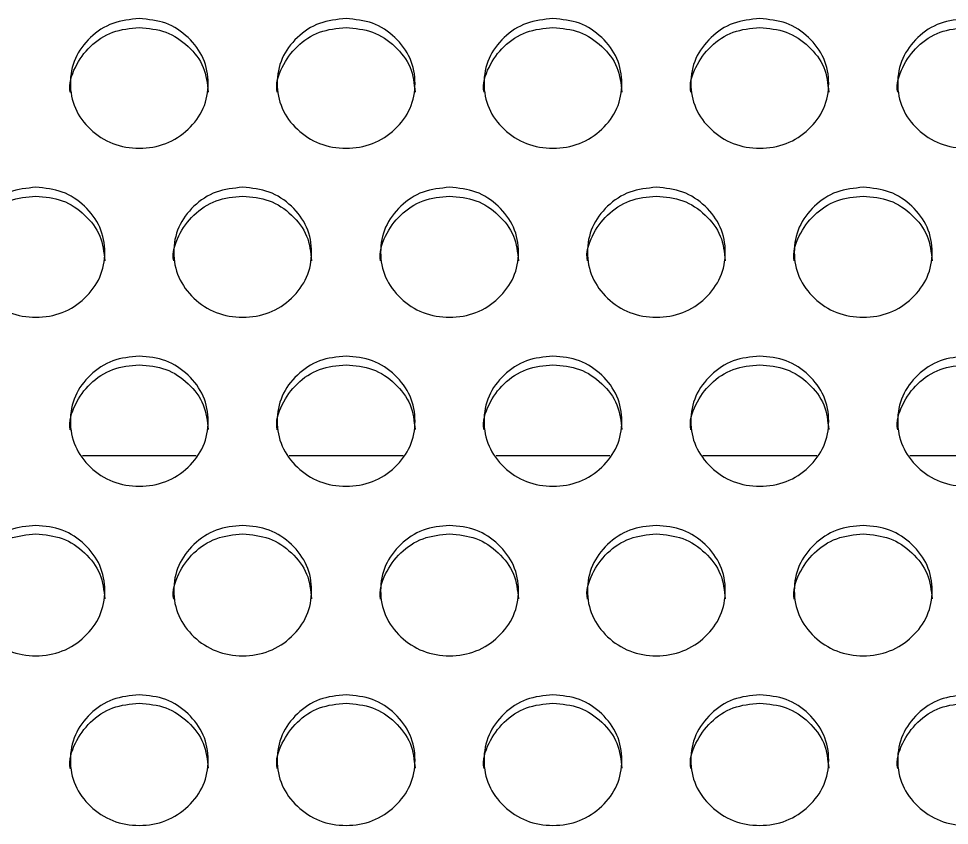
# Model space of a CAD drawing. Header units: millimetres. Extents: x 0.6 to 29.2, y 0.5 to 20.5.
# Drawn here: x 19.888 to 20.248, y 11.8035 to 12.1157 of the extents above; entities that cross this region are included whole.
import ezdxf

# ---------------------------------------------------------------- set-up
doc = ezdxf.new("R2010")
doc.units = ezdxf.units.MM

msp = doc.modelspace()

# ---------------------------------------------------------------- linework, layer by layer
for p, q in [((19.9567, 11.94654), (19.91267, 11.94654)), ((20.0367, 11.94654), (19.99267, 11.94654)), ((20.1167, 11.94654), (20.07267, 11.94654)), ((20.1967, 11.94654), (20.15267, 11.94654)), ((20.2767, 11.94654), (20.23267, 11.94654))]:
    msp.add_line(p, q)
for points, knots in [([(19.93468, 12.11568), (19.93819, 12.11535), (19.94521, 12.11468), (19.95397, 12.10871), (19.96011, 12.10053), (19.96197, 12.09061), (19.96011, 12.08071), (19.95398, 12.07246), (19.94522, 12.06669), (19.93468, 12.06494), (19.92415, 12.06669), (19.91538, 12.07246), (19.90926, 12.08071), (19.9074, 12.09061), (19.90926, 12.10052), (19.91538, 12.10871), (19.92415, 12.11466), (19.93117, 12.11534), (19.93468, 12.11568)], [0, 0, 0, 0, 0.062437, 0.124973, 0.187531, 0.249981, 0.312541, 0.374986, 0.437549, 0.499993, 0.562545, 0.624997, 0.687553, 0.750005, 0.812564, 0.87501, 0.937472, 1, 1, 1, 1]), ([(20.01468, 12.11568), (20.01819, 12.11535), (20.02521, 12.11468), (20.03397, 12.10871), (20.04011, 12.10053), (20.04197, 12.09061), (20.04011, 12.08071), (20.03398, 12.07246), (20.02522, 12.06669), (20.01468, 12.06494), (20.00415, 12.06669), (19.99538, 12.07246), (19.98926, 12.08071), (19.9874, 12.09061), (19.98926, 12.10052), (19.99538, 12.10871), (20.00415, 12.11466), (20.01117, 12.11534), (20.01468, 12.11568)], [0, 0, 0, 0, 0.062436, 0.1249718, 0.1875295, 0.2499801, 0.31254, 0.3749847, 0.4375479, 0.499992, 0.5625441, 0.624996, 0.6875521, 0.7500038, 0.8125626, 0.875009, 0.9374719, 1, 1, 1, 1]), ([(20.09468, 12.11568), (20.09819, 12.11535), (20.10521, 12.11468), (20.11397, 12.10871), (20.12011, 12.10053), (20.12197, 12.09061), (20.12011, 12.08071), (20.11398, 12.07246), (20.10522, 12.06669), (20.09468, 12.06494), (20.08415, 12.06669), (20.07538, 12.07246), (20.06926, 12.08071), (20.0674, 12.09061), (20.06926, 12.10052), (20.07538, 12.10871), (20.08415, 12.11466), (20.09117, 12.11534), (20.09468, 12.11568)], [0, 0, 0, 0, 0.062437, 0.124972, 0.18753, 0.249981, 0.31254, 0.374984, 0.437548, 0.499992, 0.562544, 0.624996, 0.687552, 0.750004, 0.812563, 0.875009, 0.937472, 1, 1, 1, 1]), ([(20.17468, 12.11568), (20.17819, 12.11535), (20.18521, 12.11468), (20.19397, 12.10871), (20.20011, 12.10053), (20.20197, 12.09061), (20.20011, 12.08071), (20.19398, 12.07246), (20.18522, 12.06669), (20.17468, 12.06494), (20.16415, 12.06669), (20.15538, 12.07246), (20.14926, 12.08071), (20.1474, 12.09061), (20.14926, 12.10052), (20.15539, 12.10871), (20.16415, 12.11466), (20.17117, 12.11534), (20.17468, 12.11568)], [0, 0, 0, 0, 0.0624371, 0.1249728, 0.1875305, 0.2499808, 0.3125404, 0.3749851, 0.4375492, 0.4999932, 0.5625452, 0.6249971, 0.6875525, 0.7500043, 0.8125631, 0.8750101, 0.937472, 1, 1, 1, 1]), ([(20.25468, 12.11568), (20.25819, 12.11535), (20.26521, 12.11468), (20.27397, 12.10871), (20.28011, 12.10053), (20.28197, 12.09061), (20.28011, 12.08071), (20.27398, 12.07246), (20.26522, 12.06669), (20.25468, 12.06494), (20.24415, 12.06669), (20.23538, 12.07246), (20.22926, 12.08071), (20.2274, 12.09061), (20.22926, 12.10052), (20.23539, 12.10871), (20.24415, 12.11466), (20.25117, 12.11534), (20.25468, 12.11568)], [0, 0, 0, 0, 0.062437, 0.124973, 0.187531, 0.249981, 0.312541, 0.374985, 0.437549, 0.499992, 0.562544, 0.624997, 0.687553, 0.750004, 0.812563, 0.87501, 0.937472, 1, 1, 1, 1]), ([(19.90802, 12.08718), (19.90802, 12.08719), (19.90739, 12.09041), (19.90955, 12.09715), (19.91531, 12.10528), (19.92417, 12.11124), (19.93118, 12.11191), (19.93468, 12.11225)], [0, 0, 0, 0, 0.000447, 0.25049, 0.500133, 0.749907, 1, 1, 1, 1]), ([(19.93468, 12.11225), (19.93819, 12.11192), (19.94522, 12.11125), (19.95393, 12.10529), (19.96027, 12.09712), (19.96099, 12.09052), (19.96135, 12.08722)], [0, 0, 0, 0, 0.24996, 0.500263, 0.750582, 1, 1, 1, 1]), ([(19.98802, 12.08718), (19.98802, 12.08719), (19.98735, 12.09041), (19.98957, 12.09715), (19.9953, 12.10528), (20.00417, 12.11124), (20.01118, 12.11191), (20.01468, 12.11225)], [0, 0, 0, 0, 0.000448, 0.25049, 0.500131, 0.749909, 1, 1, 1, 1]), ([(20.01468, 12.11225), (20.01819, 12.11192), (20.02522, 12.11125), (20.03393, 12.10529), (20.04027, 12.09712), (20.04099, 12.09052), (20.04135, 12.08722)], [0, 0, 0, 0, 0.2499563, 0.5002606, 0.7505808, 1, 1, 1, 1]), ([(20.06802, 12.08718), (20.06802, 12.08719), (20.06735, 12.09041), (20.06957, 12.09715), (20.0753, 12.10528), (20.08417, 12.11124), (20.09118, 12.11191), (20.09468, 12.11225)], [0, 0, 0, 0, 0.000448, 0.25049, 0.500131, 0.749909, 1, 1, 1, 1]), ([(20.09468, 12.11225), (20.09819, 12.11192), (20.10522, 12.11125), (20.11393, 12.10529), (20.12027, 12.09712), (20.12099, 12.09052), (20.12135, 12.08722)], [0, 0, 0, 0, 0.24996, 0.50026, 0.750582, 1, 1, 1, 1]), ([(20.14802, 12.08718), (20.14802, 12.08719), (20.14735, 12.09041), (20.14957, 12.09715), (20.1553, 12.10528), (20.16417, 12.11124), (20.17118, 12.11191), (20.17468, 12.11225)], [0, 0, 0, 0, 0.000448, 0.25049, 0.500135, 0.749908, 1, 1, 1, 1]), ([(20.17468, 12.11225), (20.17819, 12.11192), (20.18522, 12.11125), (20.19393, 12.10529), (20.20027, 12.09712), (20.20099, 12.09052), (20.20135, 12.08722)], [0, 0, 0, 0, 0.24996, 0.500263, 0.750582, 1, 1, 1, 1]), ([(20.22802, 12.08718), (20.22802, 12.08719), (20.22739, 12.09041), (20.22955, 12.09715), (20.23531, 12.10528), (20.24417, 12.11124), (20.25118, 12.11191), (20.25468, 12.11225)], [0, 0, 0, 0, 0.0004475, 0.250489, 0.5001339, 0.7499078, 1, 1, 1, 1]), ([(19.89468, 12.05041), (19.89819, 12.05008), (19.90521, 12.04941), (19.91397, 12.04343), (19.92011, 12.03523), (19.92197, 12.02529), (19.92011, 12.01538), (19.91398, 12.00711), (19.90522, 12.00133), (19.89468, 11.99957), (19.88415, 12.00133), (19.87538, 12.00711), (19.86926, 12.01537), (19.8674, 12.0253), (19.86926, 12.03523), (19.87539, 12.04343), (19.88415, 12.04939), (19.89117, 12.05007), (19.89468, 12.05041)], [0, 0, 0, 0, 0.062437, 0.124972, 0.18753, 0.24998, 0.31254, 0.374984, 0.437548, 0.499993, 0.562545, 0.624997, 0.687553, 0.750004, 0.812563, 0.875011, 0.937472, 1, 1, 1, 1]), ([(19.97468, 12.05041), (19.97819, 12.05008), (19.98521, 12.04941), (19.99397, 12.04343), (20.00011, 12.03523), (20.00197, 12.02529), (20.00011, 12.01538), (19.99398, 12.00711), (19.98522, 12.00133), (19.97468, 11.99957), (19.96415, 12.00133), (19.95538, 12.00711), (19.94926, 12.01537), (19.9474, 12.0253), (19.94926, 12.03523), (19.95538, 12.04343), (19.96415, 12.04939), (19.97117, 12.05007), (19.97468, 12.05041)], [0, 0, 0, 0, 0.062437, 0.124973, 0.18753, 0.249981, 0.31254, 0.374985, 0.437549, 0.499993, 0.562544, 0.624997, 0.687552, 0.750004, 0.812563, 0.875011, 0.937472, 1, 1, 1, 1]), ([(20.05468, 12.05041), (20.05819, 12.05008), (20.06521, 12.04941), (20.07397, 12.04343), (20.08011, 12.03523), (20.08197, 12.02529), (20.08011, 12.01538), (20.07398, 12.00711), (20.06522, 12.00133), (20.05468, 11.99957), (20.04415, 12.00133), (20.03538, 12.00711), (20.02926, 12.01537), (20.0274, 12.0253), (20.02926, 12.03523), (20.03538, 12.04343), (20.04415, 12.04939), (20.05117, 12.05007), (20.05468, 12.05041)], [0, 0, 0, 0, 0.062437, 0.124973, 0.18753, 0.249981, 0.31254, 0.374985, 0.437549, 0.499992, 0.562545, 0.624998, 0.687553, 0.750004, 0.812563, 0.875011, 0.937472, 1, 1, 1, 1]), ([(20.13468, 12.05041), (20.13819, 12.05008), (20.14521, 12.04941), (20.15397, 12.04343), (20.16011, 12.03523), (20.16197, 12.02529), (20.16011, 12.01538), (20.15398, 12.00711), (20.14522, 12.00133), (20.13468, 11.99957), (20.12415, 12.00133), (20.11538, 12.00711), (20.10926, 12.01537), (20.1074, 12.0253), (20.10926, 12.03523), (20.11538, 12.04343), (20.12415, 12.04939), (20.13117, 12.05007), (20.13468, 12.05041)], [0, 0, 0, 0, 0.062437, 0.124973, 0.18753, 0.249981, 0.312541, 0.374985, 0.437548, 0.499993, 0.562545, 0.624998, 0.687553, 0.750005, 0.812563, 0.875011, 0.937472, 1, 1, 1, 1]), ([(20.21468, 12.05041), (20.21819, 12.05008), (20.22521, 12.04941), (20.23397, 12.04343), (20.24011, 12.03523), (20.24197, 12.02529), (20.24011, 12.01538), (20.23398, 12.00711), (20.22522, 12.00133), (20.21468, 11.99957), (20.20415, 12.00133), (20.19538, 12.00711), (20.18926, 12.01537), (20.1874, 12.0253), (20.18926, 12.03523), (20.19538, 12.04343), (20.20415, 12.04939), (20.21117, 12.05007), (20.21468, 12.05041)], [0, 0, 0, 0, 0.062436, 0.124972, 0.187529, 0.24998, 0.31254, 0.374984, 0.437548, 0.499992, 0.562544, 0.624996, 0.687552, 0.750004, 0.812563, 0.87501, 0.937472, 1, 1, 1, 1]), ([(19.86802, 12.02192), (19.86802, 12.02192), (19.86734, 12.02513), (19.86957, 12.03191), (19.8753, 12.04004), (19.88417, 12.04601), (19.89118, 12.04669), (19.89468, 12.04703)], [0, 0, 0, 0, 0.000444, 0.250487, 0.500134, 0.749908, 1, 1, 1, 1]), ([(19.89468, 12.04703), (19.89819, 12.0467), (19.90522, 12.04603), (19.91393, 12.04006), (19.92027, 12.03187), (19.92099, 12.02526), (19.92135, 12.02196)], [0, 0, 0, 0, 0.249961, 0.500261, 0.750584, 1, 1, 1, 1]), ([(19.94802, 12.02192), (19.94802, 12.02192), (19.94734, 12.02513), (19.94957, 12.03191), (19.9553, 12.04004), (19.96417, 12.04601), (19.97118, 12.04669), (19.97468, 12.04703)], [0, 0, 0, 0, 0.000444, 0.250487, 0.500134, 0.749908, 1, 1, 1, 1]), ([(19.97468, 12.04703), (19.97819, 12.0467), (19.98522, 12.04603), (19.99393, 12.04006), (20.00027, 12.03187), (20.00099, 12.02526), (20.00135, 12.02196)], [0, 0, 0, 0, 0.249961, 0.500265, 0.750585, 1, 1, 1, 1]), ([(20.02802, 12.02192), (20.02802, 12.02192), (20.02738, 12.02514), (20.02955, 12.0319), (20.03531, 12.04004), (20.04417, 12.04601), (20.05118, 12.04669), (20.05468, 12.04703)], [0, 0, 0, 0, 0.000443, 0.250486, 0.500133, 0.749907, 1, 1, 1, 1]), ([(20.05468, 12.04703), (20.05819, 12.0467), (20.06522, 12.04603), (20.07393, 12.04006), (20.08027, 12.03187), (20.08099, 12.02526), (20.08135, 12.02196)], [0, 0, 0, 0, 0.249961, 0.500265, 0.750585, 1, 1, 1, 1]), ([(20.10802, 12.02192), (20.10802, 12.02192), (20.10738, 12.02514), (20.10955, 12.0319), (20.11531, 12.04004), (20.12417, 12.04601), (20.13118, 12.04669), (20.13468, 12.04703)], [0, 0, 0, 0, 0.000443, 0.250486, 0.500133, 0.749907, 1, 1, 1, 1]), ([(20.13468, 12.04703), (20.13819, 12.0467), (20.14522, 12.04603), (20.15393, 12.04006), (20.16027, 12.03187), (20.16099, 12.02526), (20.16135, 12.02196)], [0, 0, 0, 0, 0.249961, 0.500265, 0.750585, 1, 1, 1, 1]), ([(20.18802, 12.02192), (20.18802, 12.02192), (20.18734, 12.02513), (20.18957, 12.03191), (20.1953, 12.04004), (20.20417, 12.04601), (20.21118, 12.04669), (20.21468, 12.04703)], [0, 0, 0, 0, 0.000444, 0.250487, 0.500131, 0.749908, 1, 1, 1, 1]), ([(20.21468, 12.04703), (20.21819, 12.0467), (20.22522, 12.04603), (20.23393, 12.04006), (20.24027, 12.03187), (20.24099, 12.02526), (20.24135, 12.02196)], [0, 0, 0, 0, 0.2499575, 0.5002623, 0.7505836, 1, 1, 1, 1]), ([(19.93468, 11.98512), (19.93819, 11.98478), (19.94521, 11.98411), (19.95397, 11.97812), (19.96011, 11.96991), (19.96197, 11.95995), (19.96011, 11.95002), (19.95398, 11.94174), (19.94522, 11.93595), (19.93468, 11.93419), (19.92415, 11.93595), (19.91538, 11.94174), (19.90926, 11.95002), (19.9074, 11.95996), (19.90926, 11.96991), (19.91538, 11.97812), (19.92415, 11.98409), (19.93117, 11.98478), (19.93468, 11.98512)], [0, 0, 0, 0, 0.062437, 0.124973, 0.18753, 0.249981, 0.31254, 0.374985, 0.437548, 0.499992, 0.562545, 0.624997, 0.687553, 0.750005, 0.812564, 0.87501, 0.937472, 1, 1, 1, 1]), ([(20.01468, 11.98512), (20.01819, 11.98478), (20.02521, 11.98411), (20.03397, 11.97812), (20.04011, 11.96991), (20.04197, 11.95995), (20.04011, 11.95002), (20.03398, 11.94174), (20.02522, 11.93595), (20.01468, 11.93419), (20.00415, 11.93595), (19.99538, 11.94174), (19.98926, 11.95002), (19.9874, 11.95996), (19.98926, 11.96991), (19.99538, 11.97812), (20.00415, 11.98409), (20.01117, 11.98478), (20.01468, 11.98512)], [0, 0, 0, 0, 0.062436, 0.124972, 0.187529, 0.24998, 0.312539, 0.374984, 0.437547, 0.499991, 0.562543, 0.624996, 0.687552, 0.750004, 0.812563, 0.875009, 0.937472, 1, 1, 1, 1]), ([(20.09468, 11.98512), (20.09819, 11.98478), (20.10521, 11.98411), (20.11397, 11.97812), (20.12011, 11.96991), (20.12197, 11.95995), (20.12011, 11.95002), (20.11398, 11.94174), (20.10522, 11.93595), (20.09468, 11.93419), (20.08415, 11.93595), (20.07538, 11.94174), (20.06926, 11.95002), (20.0674, 11.95996), (20.06926, 11.96991), (20.07538, 11.97812), (20.08415, 11.98409), (20.09117, 11.98478), (20.09468, 11.98512)], [0, 0, 0, 0, 0.062437, 0.124972, 0.18753, 0.24998, 0.31254, 0.374983, 0.437548, 0.499992, 0.562544, 0.624996, 0.687552, 0.750004, 0.812563, 0.875009, 0.937472, 1, 1, 1, 1]), ([(20.17468, 11.98512), (20.17819, 11.98478), (20.18521, 11.98411), (20.19397, 11.97812), (20.20011, 11.96991), (20.20197, 11.95995), (20.20011, 11.95002), (20.19398, 11.94174), (20.18522, 11.93595), (20.17468, 11.93419), (20.16415, 11.93595), (20.15538, 11.94174), (20.14926, 11.95002), (20.1474, 11.95996), (20.14926, 11.96991), (20.15539, 11.97812), (20.16415, 11.98409), (20.17117, 11.98478), (20.17468, 11.98512)], [0, 0, 0, 0, 0.062437, 0.124973, 0.18753, 0.249981, 0.31254, 0.374984, 0.437548, 0.499993, 0.562545, 0.624997, 0.687552, 0.750004, 0.812564, 0.87501, 0.937472, 1, 1, 1, 1]), ([(20.25468, 11.98512), (20.25819, 11.98478), (20.26521, 11.98411), (20.27397, 11.97812), (20.28011, 11.96991), (20.28197, 11.95995), (20.28011, 11.95002), (20.27398, 11.94174), (20.26522, 11.93595), (20.25468, 11.93419), (20.24415, 11.93595), (20.23538, 11.94174), (20.22926, 11.95002), (20.2274, 11.95996), (20.22926, 11.96991), (20.23539, 11.97812), (20.24415, 11.98409), (20.25117, 11.98478), (20.25468, 11.98512)], [0, 0, 0, 0, 0.062437, 0.124973, 0.18753, 0.249981, 0.31254, 0.374984, 0.437549, 0.499992, 0.562544, 0.624997, 0.687552, 0.750004, 0.812564, 0.87501, 0.937472, 1, 1, 1, 1]), ([(19.90802, 11.95662), (19.90802, 11.95663), (19.90738, 11.95987), (19.90955, 11.96663), (19.91531, 11.97479), (19.92417, 11.98077), (19.93118, 11.98145), (19.93468, 11.98179)], [0, 0, 0, 0, 0.000446, 0.250487, 0.50013, 0.749907, 1, 1, 1, 1]), ([(19.93468, 11.98179), (19.93819, 11.98145), (19.94522, 11.98078), (19.95393, 11.9748), (19.96027, 11.96659), (19.96099, 11.95997), (19.96135, 11.95667)], [0, 0, 0, 0, 0.249961, 0.500263, 0.750582, 1, 1, 1, 1]), ([(19.98802, 11.95662), (19.98802, 11.95663), (19.98735, 11.95986), (19.98957, 11.96663), (19.9953, 11.97479), (20.00417, 11.98077), (20.01118, 11.98145), (20.01468, 11.98179)], [0, 0, 0, 0, 0.000447, 0.250487, 0.500128, 0.749908, 1, 1, 1, 1]), ([(20.01468, 11.98179), (20.01819, 11.98145), (20.02522, 11.98078), (20.03393, 11.9748), (20.04027, 11.96659), (20.04099, 11.95997), (20.04135, 11.95667)], [0, 0, 0, 0, 0.249957, 0.500261, 0.750581, 1, 1, 1, 1]), ([(20.06802, 11.95662), (20.06802, 11.95663), (20.06735, 11.95986), (20.06957, 11.96663), (20.0753, 11.97479), (20.08417, 11.98077), (20.09118, 11.98145), (20.09468, 11.98179)], [0, 0, 0, 0, 0.000447, 0.250487, 0.500128, 0.749908, 1, 1, 1, 1]), ([(20.09468, 11.98179), (20.09819, 11.98145), (20.10522, 11.98078), (20.11393, 11.9748), (20.12027, 11.96659), (20.12099, 11.95997), (20.12135, 11.95667)], [0, 0, 0, 0, 0.249961, 0.50026, 0.750581, 1, 1, 1, 1]), ([(20.14802, 11.95662), (20.14802, 11.95663), (20.14735, 11.95986), (20.14957, 11.96663), (20.1553, 11.97479), (20.16417, 11.98077), (20.17118, 11.98145), (20.17468, 11.98179)], [0, 0, 0, 0, 0.0004468, 0.2504874, 0.5001318, 0.7499076, 1, 1, 1, 1]), ([(20.17468, 11.98179), (20.17819, 11.98145), (20.18522, 11.98078), (20.19393, 11.9748), (20.20027, 11.96659), (20.20099, 11.95997), (20.20135, 11.95667)], [0, 0, 0, 0, 0.249961, 0.500263, 0.750582, 1, 1, 1, 1]), ([(20.22802, 11.95662), (20.22802, 11.95663), (20.22738, 11.95987), (20.22955, 11.96663), (20.23531, 11.97479), (20.24417, 11.98077), (20.25118, 11.98145), (20.25468, 11.98179)], [0, 0, 0, 0, 0.000446, 0.250486, 0.500131, 0.749907, 1, 1, 1, 1]), ([(19.89468, 11.91961), (19.89819, 11.91927), (19.90521, 11.9186), (19.91397, 11.9126), (19.92011, 11.90437), (19.92197, 11.8944), (19.92011, 11.88444), (19.91398, 11.87615), (19.90522, 11.87035), (19.89468, 11.86858), (19.88415, 11.87035), (19.87538, 11.87615), (19.86926, 11.88444), (19.8674, 11.8944), (19.86926, 11.90437), (19.87539, 11.9126), (19.88415, 11.91858), (19.89117, 11.91927), (19.89468, 11.91961)], [0, 0, 0, 0, 0.0624372, 0.1249723, 0.1875307, 0.2499803, 0.3125398, 0.3749844, 0.4375484, 0.4999925, 0.5625446, 0.6249965, 0.6875532, 0.7500049, 0.8125637, 0.8750102, 0.9374718, 1, 1, 1, 1]), ([(19.97468, 11.91961), (19.97819, 11.91927), (19.98521, 11.9186), (19.99397, 11.9126), (20.00011, 11.90437), (20.00197, 11.8944), (20.00011, 11.88444), (19.99398, 11.87615), (19.98522, 11.87035), (19.97468, 11.86858), (19.96415, 11.87035), (19.95538, 11.87615), (19.94926, 11.88444), (19.9474, 11.8944), (19.94926, 11.90437), (19.95539, 11.9126), (19.96415, 11.91858), (19.97117, 11.91927), (19.97468, 11.91961)], [0, 0, 0, 0, 0.0624371, 0.1249732, 0.187531, 0.2499806, 0.3125398, 0.3749851, 0.4375491, 0.4999932, 0.5625441, 0.624997, 0.687553, 0.7500049, 0.8125637, 0.8750102, 0.9374718, 1, 1, 1, 1]), ([(20.05468, 11.91961), (20.05819, 11.91927), (20.06521, 11.9186), (20.07397, 11.9126), (20.08011, 11.90437), (20.08197, 11.8944), (20.08011, 11.88444), (20.07398, 11.87615), (20.06522, 11.87035), (20.05468, 11.86858), (20.04415, 11.87035), (20.03538, 11.87615), (20.02926, 11.88444), (20.0274, 11.8944), (20.02926, 11.90437), (20.03539, 11.9126), (20.04415, 11.91858), (20.05117, 11.91927), (20.05468, 11.91961)], [0, 0, 0, 0, 0.062437, 0.124973, 0.187531, 0.249981, 0.31254, 0.374985, 0.437549, 0.499992, 0.562544, 0.624997, 0.687553, 0.750005, 0.812564, 0.87501, 0.937472, 1, 1, 1, 1]), ([(20.13468, 11.91961), (20.13819, 11.91927), (20.14521, 11.9186), (20.15397, 11.9126), (20.16011, 11.90437), (20.16197, 11.8944), (20.16011, 11.88444), (20.15398, 11.87615), (20.14522, 11.87035), (20.13468, 11.86858), (20.12415, 11.87035), (20.11538, 11.87615), (20.10926, 11.88444), (20.1074, 11.8944), (20.10926, 11.90437), (20.11539, 11.9126), (20.12415, 11.91858), (20.13117, 11.91927), (20.13468, 11.91961)], [0, 0, 0, 0, 0.062437, 0.124973, 0.187531, 0.249981, 0.31254, 0.374985, 0.437548, 0.499993, 0.562545, 0.624998, 0.687554, 0.750005, 0.812564, 0.87501, 0.937472, 1, 1, 1, 1]), ([(20.21468, 11.91961), (20.21819, 11.91927), (20.22521, 11.9186), (20.23397, 11.9126), (20.24011, 11.90437), (20.24197, 11.8944), (20.24011, 11.88444), (20.23398, 11.87615), (20.22522, 11.87035), (20.21468, 11.86858), (20.20415, 11.87035), (20.19538, 11.87615), (20.18926, 11.88444), (20.1874, 11.8944), (20.18926, 11.90437), (20.19538, 11.9126), (20.20415, 11.91858), (20.21117, 11.91927), (20.21468, 11.91961)], [0, 0, 0, 0, 0.062436, 0.124972, 0.18753, 0.24998, 0.312539, 0.374985, 0.437548, 0.499992, 0.562544, 0.624996, 0.687553, 0.750004, 0.812563, 0.875009, 0.937472, 1, 1, 1, 1]), ([(19.86802, 11.89112), (19.86802, 11.89112), (19.86735, 11.89435), (19.86957, 11.90114), (19.8753, 11.90931), (19.88417, 11.9153), (19.89118, 11.91599), (19.89468, 11.91633)], [0, 0, 0, 0, 0.0004468, 0.2504905, 0.5001364, 0.7499072, 1, 1, 1, 1]), ([(19.89468, 11.91633), (19.89819, 11.91599), (19.90522, 11.91532), (19.91393, 11.90932), (19.92027, 11.90111), (19.92099, 11.89447), (19.92135, 11.89116)], [0, 0, 0, 0, 0.24996, 0.50026, 0.750582, 1, 1, 1, 1]), ([(19.94802, 11.89112), (19.94802, 11.89112), (19.94735, 11.89435), (19.94957, 11.90114), (19.9553, 11.90931), (19.96417, 11.9153), (19.97118, 11.91599), (19.97468, 11.91633)], [0, 0, 0, 0, 0.0004468, 0.2504905, 0.5001364, 0.7499072, 1, 1, 1, 1]), ([(19.97468, 11.91633), (19.97819, 11.91599), (19.98522, 11.91532), (19.99393, 11.90932), (20.00027, 11.90111), (20.00099, 11.89447), (20.00135, 11.89116)], [0, 0, 0, 0, 0.24996, 0.500263, 0.750582, 1, 1, 1, 1]), ([(20.02802, 11.89112), (20.02802, 11.89112), (20.02738, 11.89436), (20.02955, 11.90114), (20.03531, 11.90931), (20.04417, 11.9153), (20.05118, 11.91599), (20.05468, 11.91633)], [0, 0, 0, 0, 0.0004459, 0.2504891, 0.5001355, 0.7499067, 1, 1, 1, 1]), ([(20.05468, 11.91633), (20.05819, 11.91599), (20.06522, 11.91532), (20.07393, 11.90932), (20.08027, 11.90111), (20.08099, 11.89447), (20.08135, 11.89116)], [0, 0, 0, 0, 0.24996, 0.500263, 0.750582, 1, 1, 1, 1]), ([(20.10802, 11.89112), (20.10802, 11.89112), (20.10738, 11.89436), (20.10955, 11.90114), (20.11531, 11.90931), (20.12417, 11.9153), (20.13118, 11.91599), (20.13468, 11.91633)], [0, 0, 0, 0, 0.0004459, 0.2504891, 0.5001355, 0.7499067, 1, 1, 1, 1]), ([(20.13468, 11.91633), (20.13819, 11.91599), (20.14522, 11.91532), (20.15393, 11.90932), (20.16027, 11.90111), (20.16099, 11.89447), (20.16135, 11.89116)], [0, 0, 0, 0, 0.24996, 0.500263, 0.750582, 1, 1, 1, 1]), ([(20.18802, 11.89112), (20.18802, 11.89112), (20.18735, 11.89435), (20.18957, 11.90114), (20.1953, 11.90931), (20.20417, 11.9153), (20.21118, 11.91599), (20.21468, 11.91633)], [0, 0, 0, 0, 0.000447, 0.25049, 0.500133, 0.749908, 1, 1, 1, 1]), ([(20.21468, 11.91633), (20.21819, 11.91599), (20.22522, 11.91532), (20.23393, 11.90932), (20.24027, 11.90111), (20.24099, 11.89447), (20.24135, 11.89116)], [0, 0, 0, 0, 0.249957, 0.500261, 0.750581, 1, 1, 1, 1]), ([(19.93468, 11.85408), (19.93819, 11.85374), (19.94521, 11.85307), (19.95397, 11.84705), (19.96011, 11.83881), (19.96197, 11.82882), (19.96011, 11.81885), (19.95398, 11.81054), (19.94522, 11.80473), (19.93468, 11.80296), (19.92415, 11.80473), (19.91538, 11.81054), (19.90926, 11.81885), (19.9074, 11.82882), (19.90926, 11.83881), (19.91538, 11.84705), (19.92415, 11.85305), (19.93117, 11.85373), (19.93468, 11.85408)], [0, 0, 0, 0, 0.062437, 0.124973, 0.187531, 0.249981, 0.312541, 0.374985, 0.437549, 0.499993, 0.562545, 0.624997, 0.687553, 0.750005, 0.812564, 0.87501, 0.937472, 1, 1, 1, 1]), ([(20.01468, 11.85408), (20.01819, 11.85374), (20.02521, 11.85307), (20.03397, 11.84705), (20.04011, 11.83881), (20.04197, 11.82882), (20.04011, 11.81885), (20.03398, 11.81054), (20.02522, 11.80473), (20.01468, 11.80296), (20.00415, 11.80473), (19.99538, 11.81054), (19.98926, 11.81885), (19.9874, 11.82882), (19.98926, 11.83881), (19.99538, 11.84705), (20.00415, 11.85305), (20.01117, 11.85373), (20.01468, 11.85408)], [0, 0, 0, 0, 0.0624361, 0.1249723, 0.1875296, 0.2499799, 0.3125396, 0.3749843, 0.4375478, 0.4999918, 0.5625438, 0.624996, 0.6875518, 0.7500041, 0.8125633, 0.875009, 0.9374717, 1, 1, 1, 1]), ([(20.09468, 11.85408), (20.09819, 11.85374), (20.10521, 11.85307), (20.11397, 11.84705), (20.12011, 11.83881), (20.12197, 11.82882), (20.12011, 11.81885), (20.11398, 11.81054), (20.10522, 11.80473), (20.09468, 11.80296), (20.08415, 11.80473), (20.07538, 11.81054), (20.06926, 11.81885), (20.0674, 11.82882), (20.06926, 11.83881), (20.07538, 11.84705), (20.08415, 11.85305), (20.09117, 11.85373), (20.09468, 11.85408)], [0, 0, 0, 0, 0.0624372, 0.1249724, 0.1875303, 0.2499803, 0.3125399, 0.3749839, 0.4375483, 0.4999923, 0.5625442, 0.6249964, 0.6875521, 0.7500043, 0.8125635, 0.8750091, 0.9374718, 1, 1, 1, 1]), ([(20.17468, 11.85408), (20.17819, 11.85374), (20.18521, 11.85307), (20.19397, 11.84705), (20.20011, 11.83881), (20.20197, 11.82882), (20.20011, 11.81885), (20.19398, 11.81054), (20.18522, 11.80473), (20.17468, 11.80296), (20.16415, 11.80473), (20.15538, 11.81054), (20.14926, 11.81885), (20.1474, 11.82882), (20.14926, 11.83881), (20.15539, 11.84705), (20.16415, 11.85305), (20.17117, 11.85373), (20.17468, 11.85408)], [0, 0, 0, 0, 0.062437, 0.124973, 0.187531, 0.249981, 0.31254, 0.374985, 0.437549, 0.499993, 0.562545, 0.624997, 0.687552, 0.750005, 0.812564, 0.87501, 0.937472, 1, 1, 1, 1]), ([(20.25468, 11.85408), (20.25819, 11.85374), (20.26521, 11.85307), (20.27397, 11.84705), (20.28011, 11.83881), (20.28197, 11.82882), (20.28011, 11.81885), (20.27398, 11.81054), (20.26522, 11.80473), (20.25468, 11.80296), (20.24415, 11.80473), (20.23538, 11.81054), (20.22926, 11.81885), (20.2274, 11.82882), (20.22926, 11.83881), (20.23539, 11.84705), (20.24415, 11.85305), (20.25117, 11.85373), (20.25468, 11.85408)], [0, 0, 0, 0, 0.062437, 0.124973, 0.187531, 0.249981, 0.31254, 0.374985, 0.437549, 0.499992, 0.562544, 0.624997, 0.687552, 0.750005, 0.812564, 0.87501, 0.937472, 1, 1, 1, 1]), ([(19.90802, 11.82559), (19.90802, 11.82559), (19.90738, 11.82884), (19.90955, 11.83563), (19.91531, 11.84382), (19.92417, 11.84982), (19.93118, 11.8505), (19.93468, 11.85084)], [0, 0, 0, 0, 0.0004444, 0.2504852, 0.5001309, 0.7499062, 1, 1, 1, 1]), ([(19.93468, 11.85084), (19.93819, 11.85051), (19.94522, 11.84984), (19.95393, 11.84383), (19.96027, 11.8356), (19.96099, 11.82895), (19.96135, 11.82563)], [0, 0, 0, 0, 0.2499599, 0.5002623, 0.7505847, 1, 1, 1, 1]), ([(19.98802, 11.82559), (19.98802, 11.82559), (19.98735, 11.82884), (19.98957, 11.83563), (19.9953, 11.84382), (20.00417, 11.84982), (20.01118, 11.8505), (20.01468, 11.85084)], [0, 0, 0, 0, 0.000445, 0.250485, 0.500129, 0.749907, 1, 1, 1, 1]), ([(20.01468, 11.85084), (20.01819, 11.85051), (20.02522, 11.84984), (20.03393, 11.84383), (20.04027, 11.8356), (20.04099, 11.82895), (20.04135, 11.82563)], [0, 0, 0, 0, 0.249956, 0.50026, 0.750584, 1, 1, 1, 1]), ([(20.06802, 11.82559), (20.06802, 11.82559), (20.06735, 11.82884), (20.06957, 11.83563), (20.0753, 11.84382), (20.08417, 11.84982), (20.09118, 11.8505), (20.09468, 11.85084)], [0, 0, 0, 0, 0.000445, 0.250485, 0.500129, 0.749907, 1, 1, 1, 1]), ([(20.09468, 11.85084), (20.09819, 11.85051), (20.10522, 11.84984), (20.11393, 11.84383), (20.12027, 11.8356), (20.12099, 11.82895), (20.12135, 11.82563)], [0, 0, 0, 0, 0.24996, 0.500259, 0.750584, 1, 1, 1, 1]), ([(20.14802, 11.82559), (20.14802, 11.82559), (20.14735, 11.82884), (20.14957, 11.83563), (20.1553, 11.84382), (20.16417, 11.84982), (20.17118, 11.8505), (20.17468, 11.85084)], [0, 0, 0, 0, 0.000445, 0.250485, 0.500133, 0.749907, 1, 1, 1, 1]), ([(20.17468, 11.85084), (20.17819, 11.85051), (20.18522, 11.84984), (20.19393, 11.84383), (20.20027, 11.8356), (20.20099, 11.82895), (20.20135, 11.82563)], [0, 0, 0, 0, 0.2499599, 0.5002623, 0.7505847, 1, 1, 1, 1]), ([(20.22802, 11.82559), (20.22802, 11.82559), (20.22738, 11.82884), (20.22955, 11.83563), (20.23531, 11.84382), (20.24417, 11.84982), (20.25118, 11.8505), (20.25468, 11.85084)], [0, 0, 0, 0, 0.000444, 0.250484, 0.500132, 0.749907, 1, 1, 1, 1])]:
    msp.add_open_spline(points, degree=3, knots=knots)

doc.saveas('drawing.dxf')
